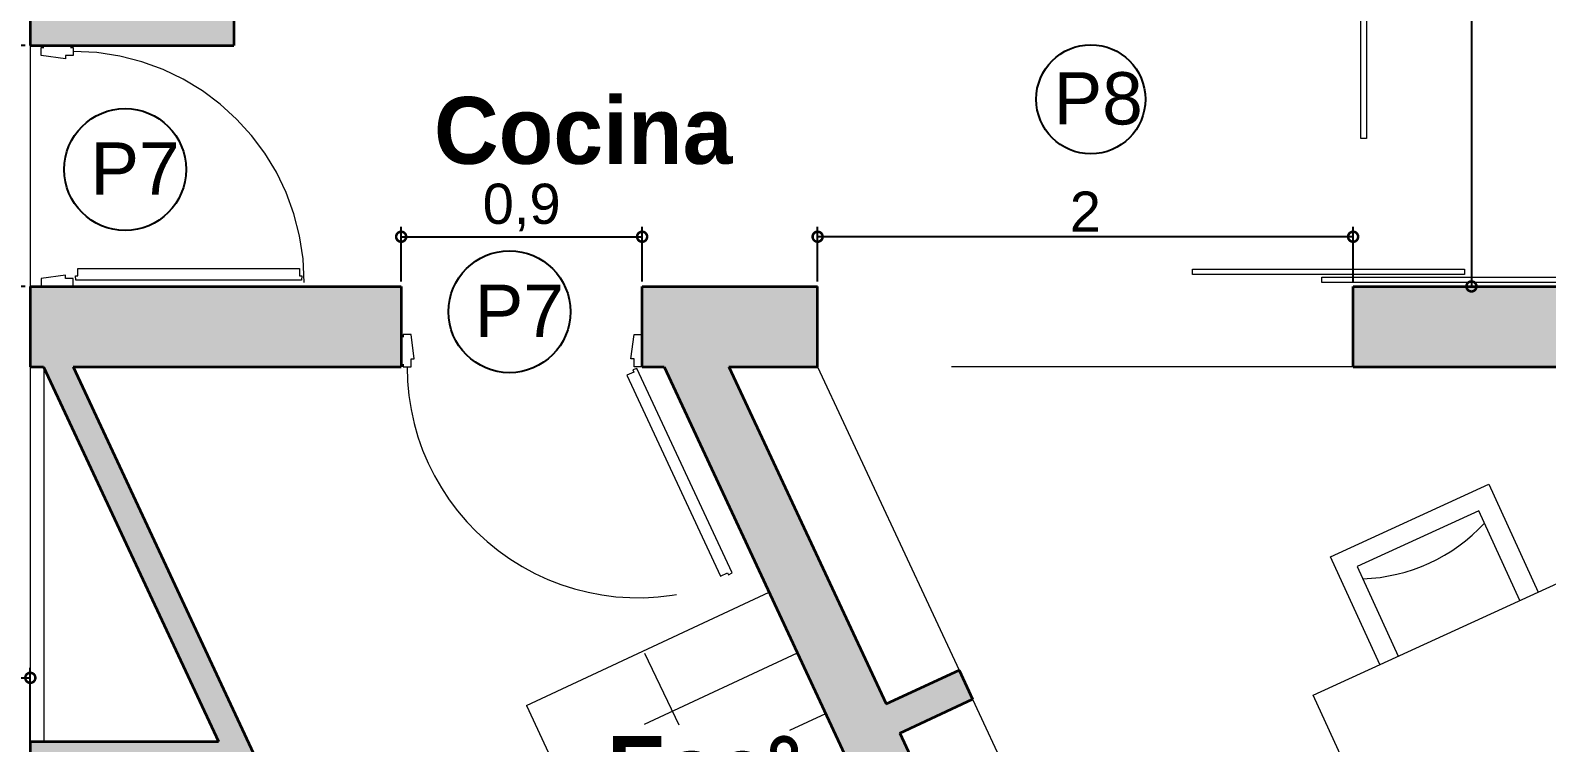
# Model space of a CAD drawing. Header units: millimetres. Extents: x 110427 to 125914, y 76277 to 76441.
# Drawn here: x 113993.84 to 113999.5, y 76338.41 to 76341.07 of the extents above; entities that cross this region are included whole.
import ezdxf

# ---------------------------------------------------------------- set-up
doc = ezdxf.new("R2010")
doc.units = ezdxf.units.MM
doc.linetypes.add('JIS_02_0.7', pattern=[1.35, 0.75, -0.6])
doc.layers.add('01_SANIT CAÑERIA SECUNDARIA', color=30, linetype='Continuous')
doc.layers.add('14_TEXTOS', color=4, linetype='Continuous')
for name, color, linetype, lineweight in [('04_CIVIL A CONSTRUIR', 250, 'Continuous', 35), ('06_CIVIL VISTAS GRUESA', 244, 'Continuous', 13), ('07_CIVIL VISTAS MEDIA', 143, 'Continuous', 9), ('08_CIVIL VISTAS FINO', 251, 'Continuous', 5), ('09_CIVIL PROYECCIONES', 230, 'JIS_02_0.7', 5), ('11_CARPINTERIA Y MOBILIARIO', 141, 'Continuous', 9), ('12_HATCH', 8, 'Continuous', 9), ('M-PARCELA-', 3, 'Continuous', 15)]:
    doc.layers.add(name, color=color, linetype=linetype, lineweight=lineweight)
doc.styles.add('JDS1', font='GOTHICB.TTF')
doc.styles.get("Standard").update_dxf_attribs({"font": 'arial.ttf'})
doc.styles.add('Swis721 BT', font='swiss.ttf')
doc.dimstyles.new('ISO-23', dxfattribs={"dimscale": 0.03, "dimtxt": 5, "dimasz": 2.5, "dimexe": 1.25, "dimexo": 0.625, "dimtad": 1, "dimtxsty": 'Swis721 BT', "dimblk": 'DOTSMALL', "dimcen": 2.5, "dimclrt": 150, "dimadec": 0, "dimazin": 0, "dimtfac": 1, "dimtmove": 0, "dimatfit": 3, "dimfxl": 0, "dimarcsym": 0})

# ---------------------------------------------------------------- blocks, each defined once
blk = doc.blocks.new('_DotSmall')
at = {"color": 0, "linetype": 'ByBlock', "const_width": 0.5}
blk.add_lwpolyline([(-0.0625, 0, 1), (0.0625, 0, 1)], format="xyb", close=True, dxfattribs=at)
blk = doc.blocks.new('*D115')
at = {"layer": '09_CIVIL PROYECCIONES', "color": 0, "linetype": 'ByBlock', "lineweight": -2, "ltscale": 2}
for p, q in [((113996.7819055081, 76340.12930951756), (113996.7819055081, 76340.33375542241)), ((113998.7819055081, 76340.12930951756), (113998.7819055081, 76340.33375542241)), ((113998.7819055081, 76340.2962554224), (113996.7819055081, 76340.2962554224))]:
    blk.add_line(p, q, dxfattribs=at)
at = {"layer": 'Defpoints', "color": 0, "linetype": 'ByBlock', "ltscale": 2}
for p in [(113996.7819055081, 76340.2962554224), (113996.7819055081, 76340.11055951756), (113998.7819055081, 76340.11055951756)]:
    blk.add_point(p, dxfattribs=at)
at = {"layer": '09_CIVIL PROYECCIONES', "color": 0, "linetype": 'ByBlock', "lineweight": -2, "ltscale": 2, "xscale": 0.075, "yscale": 0.075, "zscale": 0.075, "rotation": 180}
blk.add_blockref('_DotSmall', (113996.7819055081, 76340.2962554224), dxfattribs=at)
at = {"layer": '09_CIVIL PROYECCIONES', "color": 0, "linetype": 'ByBlock', "lineweight": -2, "ltscale": 2, "xscale": 0.075, "yscale": 0.075, "zscale": 0.075}
blk.add_blockref('_DotSmall', (113998.7819055081, 76340.2962554224), dxfattribs=at)
at = {"layer": '09_CIVIL PROYECCIONES', "color": 150, "linetype": 'ByBlock', "ltscale": 2, "insert": (113997.7819055081, 76340.3900054224), "char_height": 0.15, "attachment_point": 5, "style": 'Swis721 BT'}
blk.add_mtext('2', dxfattribs=at)
blk = doc.blocks.new('*D116')
at = {"layer": '09_CIVIL PROYECCIONES', "color": 0, "linetype": 'ByBlock', "lineweight": -2, "ltscale": 2}
for p, q in [((113995.2264334892, 76340.12930951756), (113995.2264334892, 76340.33375542241)), ((113996.1264334892, 76340.12930951756), (113996.1264334892, 76340.33375542241)), ((113995.2264334892, 76340.2962554224), (113996.1264334892, 76340.2962554224))]:
    blk.add_line(p, q, dxfattribs=at)
at = {"layer": 'Defpoints', "color": 0, "linetype": 'ByBlock', "ltscale": 2}
for p in [(113996.1264334892, 76340.2962554224), (113995.2264334892, 76340.11055951756), (113996.1264334892, 76340.11055951756)]:
    blk.add_point(p, dxfattribs=at)
at = {"layer": '09_CIVIL PROYECCIONES', "color": 0, "linetype": 'ByBlock', "lineweight": -2, "ltscale": 2, "xscale": 0.075, "yscale": 0.075, "zscale": 0.075, "rotation": 180}
blk.add_blockref('_DotSmall', (113995.2264334892, 76340.2962554224), dxfattribs=at)
at = {"layer": '09_CIVIL PROYECCIONES', "color": 0, "linetype": 'ByBlock', "lineweight": -2, "ltscale": 2, "xscale": 0.075, "yscale": 0.075, "zscale": 0.075}
blk.add_blockref('_DotSmall', (113996.1264334892, 76340.2962554224), dxfattribs=at)
at = {"layer": '09_CIVIL PROYECCIONES', "color": 150, "linetype": 'ByBlock', "ltscale": 2, "insert": (113995.6764334892, 76340.40543312098), "char_height": 0.15, "attachment_point": 5, "style": 'Swis721 BT'}
blk.add_mtext('0,9', dxfattribs=at)
blk = doc.blocks.new('*D119')
at = {"layer": '09_CIVIL PROYECCIONES', "color": 0, "linetype": 'ByBlock', "lineweight": -2, "ltscale": 2}
for p, q in [((113993.8226431524, 76341.01055951756), (113993.5520028103, 76341.01055951756)), ((113993.5895028103, 76341.01055951756), (113993.5895028103, 76340.11055951758)), ((113993.8226431524, 76340.11055951758), (113993.5520028103, 76340.11055951758))]:
    blk.add_line(p, q, dxfattribs=at)
at = {"layer": 'Defpoints', "color": 0, "linetype": 'ByBlock', "ltscale": 2}
for p in [(113993.8413931524, 76341.01055951756), (113993.5895028103, 76340.11055951758), (113993.8413931524, 76340.11055951758)]:
    blk.add_point(p, dxfattribs=at)
at = {"layer": '09_CIVIL PROYECCIONES', "color": 0, "linetype": 'ByBlock', "lineweight": -2, "ltscale": 2, "xscale": 0.075, "yscale": 0.075, "zscale": 0.075}
for p, rotation in [((113993.5895028103, 76341.01055951756), 90), ((113993.5895028103, 76340.11055951758), 270)]:
    blk.add_blockref('_DotSmall', p, dxfattribs=dict(at, rotation=rotation))
at = {"layer": '09_CIVIL PROYECCIONES', "color": 150, "linetype": 'ByBlock', "ltscale": 2, "insert": (113993.4803251117, 76340.56055951753), "char_height": 0.15, "attachment_point": 5, "rotation": 90, "style": 'Swis721 BT'}
blk.add_mtext('0,9', dxfattribs=at)
blk = doc.blocks.new('*D147')
at = {"layer": 'Defpoints', "color": 0}
for p in [(113993.8413931523, 76338.6484740067), (113987.8413931523, 76338.21064216788), (113993.8413931523, 76338.21064216788)]:
    blk.add_point(p, dxfattribs=at)
at = {"layer": 'M-PARCELA-', "color": 0, "lineweight": -2}
for p, q in [((113987.8413931523, 76338.22939216788), (113987.8413931523, 76338.6859740067)), ((113993.8413931523, 76338.22939216788), (113993.8413931523, 76338.6859740067)), ((113987.8413931523, 76338.6484740067), (113993.8413931523, 76338.6484740067))]:
    blk.add_line(p, q, dxfattribs=at)
at = {"layer": 'M-PARCELA-', "color": 0, "lineweight": -2, "xscale": 0.075, "yscale": 0.075, "zscale": 0.075, "rotation": 180}
blk.add_blockref('_DotSmall', (113987.8413931523, 76338.6484740067), dxfattribs=at)
at = {"layer": 'M-PARCELA-', "color": 0, "lineweight": -2, "xscale": 0.075, "yscale": 0.075, "zscale": 0.075}
blk.add_blockref('_DotSmall', (113993.8413931523, 76338.6484740067), dxfattribs=at)
at = {"layer": 'M-PARCELA-', "color": 150, "insert": (113990.8413931523, 76338.74431158307), "char_height": 0.15, "attachment_point": 5, "style": 'Swis721 BT'}
blk.add_mtext('6', dxfattribs=at)
blk = doc.blocks.new('*D182')
at = {"layer": '09_CIVIL PROYECCIONES', "color": 0, "linetype": 'ByBlock', "lineweight": -2, "ltscale": 2}
for p, q in [((113998.8801431523, 76344.31064216794), (113999.2614313311, 76344.31064216794)), ((113999.2239313311, 76344.31064216794), (113999.2239313311, 76340.11055951759)), ((113998.8801431523, 76340.11055951759), (113999.2614313311, 76340.11055951759))]:
    blk.add_line(p, q, dxfattribs=at)
at = {"layer": 'Defpoints', "color": 0, "linetype": 'ByBlock', "ltscale": 2}
for p in [(113998.8613931523, 76344.31064216794), (113998.8613931523, 76340.11055951759), (113999.2239313311, 76340.11055951759)]:
    blk.add_point(p, dxfattribs=at)
at = {"layer": '09_CIVIL PROYECCIONES', "color": 0, "linetype": 'ByBlock', "lineweight": -2, "ltscale": 2, "xscale": 0.075, "yscale": 0.075, "zscale": 0.075}
for p, rotation in [((113999.2239313311, 76344.31064216794), 90), ((113999.2239313311, 76340.11055951759), 270)]:
    blk.add_blockref('_DotSmall', p, dxfattribs=dict(at, rotation=rotation))
at = {"layer": '09_CIVIL PROYECCIONES', "color": 150, "linetype": 'ByBlock', "ltscale": 2, "insert": (113999.1147536325, 76342.21060084272), "char_height": 0.15, "attachment_point": 5, "rotation": 90, "style": 'Swis721 BT'}
blk.add_mtext('4,2', dxfattribs=at)

msp = doc.modelspace()

# ---------------------------------------------------------------- hatches: boundary and pattern name
at = {"layer": '12_HATCH'}
h = msp.add_hatch(color=1, dxfattribs=at)
h.dxf.hatch_style = 1
h.paths.add_polyline_path([(113994.0013931524, 76344.31064216791), (113995.8013931523, 76344.31064216791), (113995.8013931523, 76344.6106422041), (113993.8413931523, 76344.6106422041), (113993.8413931523, 76341.01055951753), (113994.6013931523, 76341.01055951753), (113994.6013931523, 76341.17055951756), (113994.0013931524, 76341.17055951756)])
h = msp.add_hatch(color=1, dxfattribs=at)
h.dxf.hatch_style = 1
h.paths.add_polyline_path([(113995.2264334892, 76340.11055951756), (113993.8413931523, 76340.11055951756), (113993.8413931523, 76339.81055951751), (113993.8913931523, 76339.81055951751), (113994.5438475414, 76338.41064216789), (113993.8413931523, 76338.41064216789), (113993.8413931523, 76338.21064216788), (113994.581940177, 76338.21064216788), (113994.719041038, 76337.91662842255), (113994.8549872062, 76337.98002116189), (113994.0013931524, 76339.81055951751), (113995.2264334892, 76339.81055951751)])
h = msp.add_hatch(color=1, dxfattribs=at)
h.dxf.hatch_style = 1
h.paths.add_polyline_path([(113996.7819055081, 76340.11055951756), (113996.1264334892, 76340.11055951756), (113996.1264334892, 76339.81055951751), (113996.2081489902, 76339.81055951751), (113998.5026991711, 76334.88996462965), (113998.9739792203, 76335.10972612577), (113998.9232329109, 76335.21846808329), (113998.6513726929, 76335.09169758168), (113998.1230640172, 76336.22457481925), (113998.3949549034, 76336.35136340738), (113998.3442421619, 76336.46011723221), (113998.0723498258, 76336.33333175366), (113997.0889986455, 76338.44213069316), (113997.3608917356, 76338.56891455482), (113997.3101767903, 76338.67767310613), (113997.0382844541, 76338.55088762763), (113996.4508921324, 76339.81055951751), (113996.7819055081, 76339.81055951751)])
h = msp.add_hatch(color=1, dxfattribs=at)
h.dxf.hatch_style = 1
h.paths.add_polyline_path([(114001.526429733, 76340.1106421679), (113998.7819055081, 76340.11055951756), (113998.7819055081, 76339.81055951751), (114001.195417184, 76339.81055951751), (114001.3769104571, 76339.42134593723), (114001.5128566252, 76339.48473867639), (114001.3609238718, 76339.81055951751), (114001.5264297329, 76339.81064216791)])

# ---------------------------------------------------------------- linework, layer by layer
at = {"layer": '01_SANIT CAÑERIA SECUNDARIA'}
for centre, radius in [((113997.8022528427, 76340.80961157054), 0.2038658977398882), ((113994.1955665198, 76340.54729979495), 0.2276680778659956), ((113995.6309290916, 76340.01603481294), 0.2276680778659956)]:
    msp.add_circle(centre, radius, dxfattribs=at)
at = {"layer": '04_CIVIL A CONSTRUIR'}
for p, q in [((113993.8413931523, 76344.6106421679), (113993.8413931523, 76341.01055951753)), ((113994.6013931523, 76341.17055951756), (113994.6013931523, 76341.01055951753)), ((113993.8413931523, 76341.01055951753), (113994.6013931523, 76341.01055951753)), ((113993.8413931523, 76340.11055951756), (113993.8413931523, 76339.81055951751)), ((113993.8413931523, 76340.11055951756), (113995.2264334892, 76340.11055951756)), ((113995.2264334892, 76340.11055951756), (113995.2264334892, 76339.81055951751)), ((113996.1264334892, 76340.11055951756), (113996.7819055081, 76340.11055951756)), ((113996.1264334892, 76339.81055951751), (113996.1264334892, 76340.11055951756)), ((113996.7819055081, 76339.81055951751), (113996.7819055081, 76340.11055951756)), ((113998.7819055081, 76340.11055951756), (114001.5264320718, 76340.11055951756)), ((113998.7819055081, 76339.81055951751), (113998.7819055081, 76340.11055951756)), ((113993.8413931523, 76339.81055951751), (113993.8910553604, 76339.81055951751)), ((113993.8910553604, 76339.81055951757), (113994.5438475414, 76338.41064216789)), ((113994.0013931524, 76339.81055951751), (113995.2264334892, 76339.81055951751)), ((113994.0013931524, 76339.81055951751), (113994.8549872061, 76337.98002116183)), ((113996.1264334892, 76339.81055951751), (113996.2081489902, 76339.81055951751)), ((113996.2081489902, 76339.81055951751), (113998.502667053, 76334.88994965276)), ((113996.4508921324, 76339.81055951751), (113996.7819055081, 76339.81055951751)), ((113996.4508921324, 76339.81055951751), (113997.0382844541, 76338.55088762763)), ((113998.7819055081, 76339.81055951751), (114001.195417184, 76339.81055951751)), ((113997.0382844541, 76338.55088762763), (113997.3101767903, 76338.67767310613)), ((113997.3101767903, 76338.67767310613), (113997.3608909817, 76338.56891617166)), ((113997.0889986455, 76338.44213069316), (113997.3608909817, 76338.56891617166)), ((113997.0889986455, 76338.44213069316), (113998.0723498258, 76336.33333175366)), ((113993.8413931523, 76338.41064216789), (113993.8413931523, 76338.21064216788)), ((113993.8413931523, 76338.41064216789), (113994.5438475414, 76338.41064216789))]:
    msp.add_line(p, q, dxfattribs=at)
at = {"layer": '06_CIVIL VISTAS GRUESA'}
for p, q in [((113995.6945770881, 76338.54571643267), (113996.6009169933, 76338.96834967133)), ((113996.1352486752, 76338.47536048874), (113996.7065715587, 76338.74177272459)), ((113995.6945770881, 76338.54571643267), (113996.2223086543, 76337.41399243676)), ((113996.6782871366, 76338.45273900217), (113996.8122261242, 76338.5151957778))]:
    msp.add_line(p, q, dxfattribs=at)
at = {"layer": '07_CIVIL VISTAS MEDIA'}
for p, q in [((113993.8413931523, 76339.81055951751), (113993.8413931523, 76338.41064216789)), ((113993.8913931523, 76339.81055951751), (113993.8913931523, 76338.41064216789))]:
    msp.add_line(p, q, dxfattribs=at)
at = {"layer": '08_CIVIL VISTAS FINO'}
for p, q in [((113993.8413931523, 76341.01055951753), (113993.8413931523, 76340.11055951756)), ((113996.1348384065, 76338.74117363493), (113996.264079822, 76338.47301640936))]:
    msp.add_line(p, q, dxfattribs=at)
at = {"layer": '09_CIVIL PROYECCIONES', "ltscale": 2}
msp.add_line((113998.7819055081, 76339.81055951751), (113996.7819055081, 76339.81055951751), dxfattribs=at)
for centre, start, end in [((113994.0013931524, 76340.12555951728), 0, 90), ((113996.1114334894, 76339.81055951751), 180, 292.6362259508542)]:
    msp.add_arc(centre, 0.8630000000020092, start, end, dxfattribs=at)
at = {"layer": '11_CARPINTERIA Y MOBILIARIO'}
for p, q in [((113993.8913931523, 76340.11055951756), (113993.8413931523, 76340.11055951756)), ((113996.7819055081, 76339.81055951751), (113997.3101767903, 76338.67767310613)), ((113998.6980156888, 76339.10086783626), (113999.2890323816, 76339.37142146855)), ((113999.2890323816, 76339.37142146855), (113999.4733795683, 76338.96872029871)), ((113999.2520558749, 76339.27200950803), (113998.7974276494, 76339.06389132926)), ((113999.4051853345, 76338.93750257195), (113999.2520558749, 76339.27200950803)), ((113998.8823628746, 76338.69816666572), (113998.6980156888, 76339.10086783626)), ((113998.7974276494, 76339.06389132926), (113998.9505571087, 76338.72938439283)), ((113997.3608909817, 76338.56891617166), (113998.3442421619, 76336.46011723221))]:
    msp.add_line(p, q, dxfattribs=at)
for points in [[(113998.8313931523, 76342.0692862611), (113998.8313931523, 76340.66274104151), (113998.8113931523, 76340.66274104151), (113998.8113931523, 76342.0692862611)], [(113994.8554388069, 76340.14955951732), (113994.8540827325, 76340.13405951734), (113994.0117035721, 76340.13405951734), (113994.0103474983, 76340.14955951732), (113994.0188931525, 76340.14955951732), (113994.0188931525, 76340.17805951727), (113994.8468931521, 76340.17805951733), (113994.8468931521, 76340.14955951732)], [(113999.1985721748, 76340.15555951755), (113998.1819055081, 76340.15555951755), (113998.1819055081, 76340.17555951756), (113999.1985721748, 76340.17555951756)], [(113999.6819055081, 76340.12555951752), (113998.6652388414, 76340.12555951752), (113998.6652388414, 76340.14555951754), (113999.6819055081, 76340.14555951754)], [(113996.4492120093, 76339.0327277259), (113996.4626866782, 76339.04050732967), (113996.1066818618, 76339.80396212234), (113996.0920609894, 76339.79864055965), (113996.095672539, 76339.79089556662), (113996.0698427672, 76339.77885094615), (113996.4197706877, 76339.02842809893), (113996.4456004595, 76339.04047271934)], [(114000.5975214442, 76337.17374674934), (113999.5064137028, 76336.67426311968), (113998.6323173509, 76338.5837016676), (113999.7234250924, 76339.08318529719)]]:
    msp.add_lwpolyline(points, close=True, dxfattribs=at)
for points in [[(113993.9913931523, 76341.00355951754), (113994.0013931524, 76341.00355951754), (113994.0013931524, 76340.97355951705), (113993.9723931523, 76340.97355951705), (113993.9723931523, 76340.96137374848), (113993.8813931522, 76340.97332827152), (113993.8813931522, 76341.00355951754), (113993.8913931523, 76341.00355951754)], [(113993.9913931523, 76340.11055951756), (113994.0013931524, 76340.11055951756), (113994.0013931524, 76340.14055951707), (113993.9723931523, 76340.14055951707), (113993.9723931523, 76340.15274528616), (113993.8813931522, 76340.1407907626), (113993.8813931522, 76340.11055951756), (113993.8913931523, 76340.11055951756)], [(113995.2334334892, 76339.82055951752), (113995.2334334892, 76339.81055951757), (113995.2634334897, 76339.81055951757), (113995.2634334897, 76339.83955951761), (113995.2756192582, 76339.83955951761), (113995.2636647352, 76339.93055951763), (113995.2334334892, 76339.93055951763), (113995.2334334892, 76339.92055951762)], [(113996.1264334892, 76339.82055951752), (113996.1264334892, 76339.81055951751), (113996.0964334897, 76339.81055951751), (113996.0964334897, 76339.83955951761), (113996.0842477206, 76339.83955951761), (113996.0962022441, 76339.93055951763), (113996.1264334892, 76339.93055951763), (113996.1264334892, 76339.92055951762)]]:
    msp.add_lwpolyline(points, dxfattribs=at)
msp.add_arc((113998.795811765, 76339.66804146649), 0.6499999999998373, 271.9773319839357, 317.2170665049224, dxfattribs=at)

# ---------------------------------------------------------------- texts
at = {"layer": '01_SANIT CAÑERIA SECUNDARIA', "char_height": 0.1951440667422819, "attachment_point": 1}
for s, insert in [('P8', (113997.6629978117, 76340.91077322995)), ('P7', (113994.0656772638, 76340.64846145436)), ('P7', (113995.5010398357, 76340.11719647235))]:
    msp.add_mtext_dynamic_manual_height_columns(s, width=0.6485996924893698, gutter_width=12.5, heights=[0], dxfattribs=dict(at, insert=insert))
at = {"layer": '14_TEXTOS', "char_height": 0.2500000000005821, "width": 1.378077960601609, "attachment_point": 5, "style": 'JDS1'}
for s, insert in [('Cocina', (113995.906406827, 76340.69165029858)), ('Esc%%D', (113996.3590561716, 76338.3038791585))]:
    msp.add_mtext(s, dxfattribs=dict(at, insert=insert))

# ---------------------------------------------------------------- dimensions: what is measured, and where the dimension line sits
at = {"layer": '09_CIVIL PROYECCIONES', "color": 80, "linetype": 'ByBlock', "ltscale": 2}
for p1, p2, distance, picture, middle in [((113998.8613931523, 76344.31064216791), (113998.8613931523, 76340.11055951756), 0.36253817880060524, '*D182', (113999.1147536325, 76342.21060084272)), ((113993.8413931523, 76341.01055951753), (113993.8413931523, 76340.11055951755), -0.25189034199866, '*D119', (113993.4803251117, 76340.56055951753)), ((113995.2264334892, 76340.11055951756), (113996.1264334892, 76340.11055951756), 0.18569590484548823, '*D116', (113995.6764334892, 76340.40543312098)), ((113998.7819055081, 76340.11055951756), (113996.7819055081, 76340.11055951756), -0.18569590484548826, '*D115', (113997.7819055081, 76340.3900054224))]:
    dim = msp.add_aligned_dim(p1=p1, p2=p2, distance=distance, dimstyle='ISO-23', override={"dimfxl": 100, "dimarcsym": 2}, dxfattribs=at)
    dim.commit()
    dim.dimension.update_dxf_attribs({"geometry": picture, "text_midpoint": middle})
at = {"layer": 'M-PARCELA-'}
dim = msp.add_linear_dim(base=(113993.8413931523, 76338.6484740067), p1=(113987.8413931523, 76338.21064216788), p2=(113993.8413931523, 76338.21064216788), dimstyle='ISO-23', dxfattribs=at)
dim.commit()
dim.dimension.update_dxf_attribs({"geometry": '*D147', "text_midpoint": (113990.8413931523, 76338.74431158307)})

doc.saveas('drawing.dxf')
